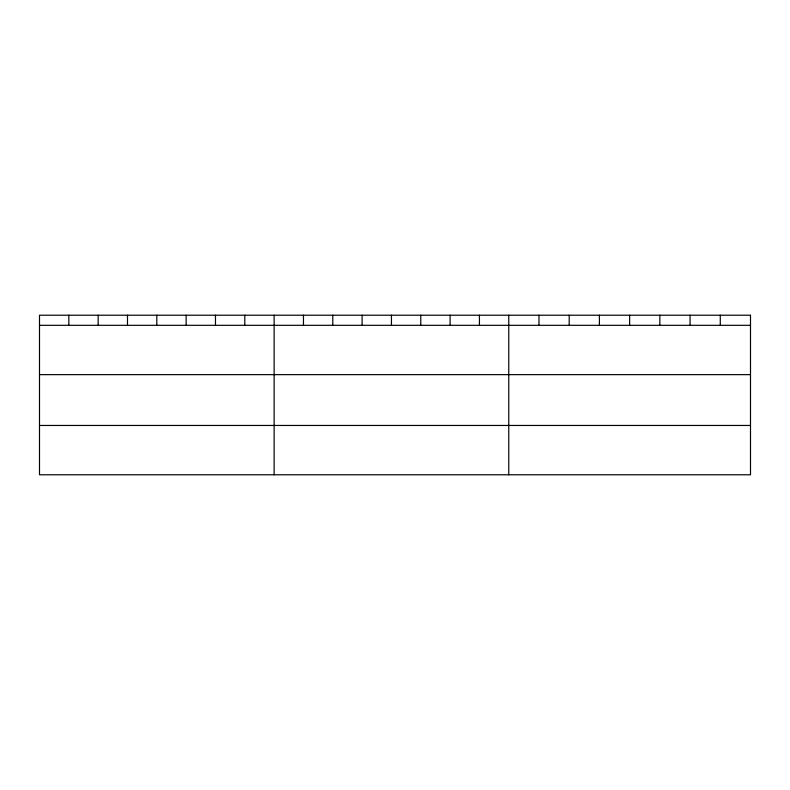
<?xml version="1.0" encoding="UTF-8"?>
<svg xmlns="http://www.w3.org/2000/svg" width="790" height="790" viewBox="0 0 790 790"><rect width="100%" height="100%" fill="white"/><g stroke="black" fill="none" stroke-linecap="round" stroke-linejoin="round"><path stroke-width="1.19" d="M39.5 325.312L750.5 325.312M39.5 374.638L750.5 374.638M39.5 425.454L750.5 425.454M720.283 315.22L720.283 325.312M690.065 315.22L690.065 325.312M659.848 315.22L659.848 325.312M629.63 315.22L629.63 325.312M599.413 315.22L599.413 325.312M569.195 315.22L569.195 325.312M538.977 315.22L538.977 325.312M508.76 315.22L508.76 474.78M479.431 315.22L479.431 325.312M450.103 315.22L450.103 325.312M420.774 315.22L420.774 325.312M391.445 315.22L391.445 325.312M362.116 315.22L362.116 325.312M332.788 315.22L332.788 325.312M303.459 315.22L303.459 325.312M274.13 315.22L274.13 474.78M244.801 315.22L244.801 325.312M215.472 315.22L215.472 325.312M186.144 315.22L186.144 325.312M156.815 315.22L156.815 325.312M127.486 315.22L127.486 325.312M98.158 315.22L98.158 325.312M68.829 315.22L68.829 325.312M750.5 315.22L39.5 315.22L39.5 474.78L750.5 474.78L750.5 315.22"/></g></svg>
